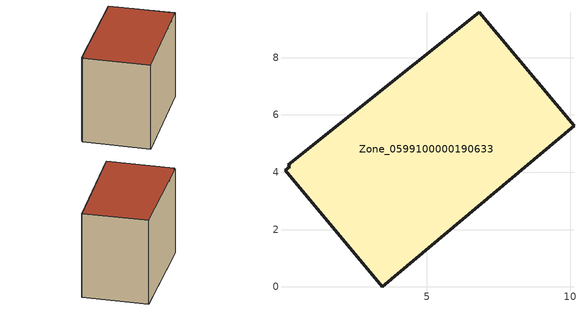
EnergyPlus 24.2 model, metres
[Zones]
Zone_0599100000190633
 floor ground (C_G): 10.14,5.62 3.44,0 0.05,4.08 0.21,4.2 0.16,4.27 6.83,9.59 z0
 wall outside (C_F): 10.14,5.62 6.83,9.59 0.16,4.27 0.21,4.2 0.05,4.08 3.44,0 10.14,5.62 z0:7.17
 roof outside (C_R): 3.44,0 10.14,5.62 6.83,9.59 0.16,4.27 0.21,4.2 0.05,4.08 z7.17
[BUILDING]
Pand.0599100000190633: North Axis=0; Terrain=City; Loads Convergence Tolerance Value=0.04; Temperature Convergence Tolerance Value=0.4; Solar Distribution=FullExterior; Maximum Number of Warmup Days=25; Minimum Number of Warmup Days=1
[Site:Location]
Rotterdam.The.Hague.AP_ZH_NLD Design_Conditions: Latitude=51.96; Longitude=4.45; Time Zone=1; Elevation=-4.5
[SITE:GROUNDTEMPERATURE:BUILDINGSURFACE]
18, 18, 18, 18, 18, 18, 18, 18, 18, 18, 18, 18
[MATERIAL] Thermal Absorptance=0.9; Solar Absorptance=0.7; Visible Absorptance=0.7
Name | Roughness | Thickness | Conductivity | Density | Specific Heat
G.TC.1946 | MediumSmooth | 0.15 | 1 | 540 | 1210
F.TC.1946 | Rough | 0.3 | 0.857143 | 1920 | 840
R.TC.1946 | MediumRough | 0.2 | 0.909091 | 1500 | 1000
[CONSTRUCTION]
C_G: G.TC.1946
C_F: F.TC.1946
C_R: R.TC.1946
[ZONE]
Zone_0599100000190633: Type=1; Multiplier=1; Ceiling Height=Autocalculate; Volume=Autocalculate; Floor Area=autocalculate; Part of Total Floor Area=Yes
[ZONEINFILTRATION:DESIGNFLOWRATE]
Infil_Zone_0599100000190633: Zone or ZoneList or Space or SpaceList=Zone_0599100000190633; Schedule=AlwaysOn; Design Flow Rate Calculation Method=Flow/Area; Flow Rate per Floor Area=0.003; Constant Term Coefficient=1; Temperature Term Coefficient=0; Velocity Term Coefficient=0; Velocity Squared Term Coefficient=0
[HVACTEMPLATE:ZONE:IDEALLOADSAIRSYSTEM]
Zone_0599100000190633: Maximum Heating Supply Air Temperature=50; Minimum Cooling Supply Air Temperature=13; Maximum Heating Supply Air Humidity Ratio=0.0156; Minimum Cooling Supply Air Humidity Ratio=0.0077; Heating Limit=NoLimit; Cooling Limit=NoLimit; Dehumidification Control Type=ConstantSensibleHeatRatio; Cooling Sensible Heat Ratio=0.7; Dehumidification Setpoint=60; Humidification Control Type=None; Humidification Setpoint=30; Outdoor Air Method=None; Outdoor Air Flow Rate per Person=0.00944; Outdoor Air Flow Rate per Zone Floor Area=0; Outdoor Air Flow Rate per Zone=0; Demand Controlled Ventilation Type=None; Outdoor Air Economizer Type=NoEconomizer; Heat Recovery Type=None; Sensible Heat Recovery Effectiveness=0.7; Latent Heat Recovery Effectiveness=0.65
[ZONECONTROL:THERMOSTAT]
ThermostatControl_Zone_0599100000190633: Zone or ZoneList=Zone_0599100000190633; Control Type Schedule=DualSetpointControlType; Control 1=Thermostat_Zone_0599100000190633; Temperature Difference Between Cutout And Setpoint=0
[THERMOSTATSETPOINT:DUALSETPOINT]
Thermostat_Zone_0599100000190633: Heating Setpoint Temperature Schedule=HeatingSetpoint_Zone_0599100000190633; Cooling Setpoint Temperature Schedule=CoolingSetpoint_Zone_0599100000190633
[SCHEDULE:COMPACT]
HeatingSetpoint_Zone_0599100000190633: Through: 12/31, For: AllDays, Until: 24:00, 21
CoolingSetpoint_Zone_0599100000190633: Through: 12/31, For: AllDays, Until: 24:00, 24
DualSetpointControlType: Through: 12/31, For: AllDays, Until: 24:00, 4
AlwaysOn: Through: 12/31, For: AllDays, Until: 24:00, 1
